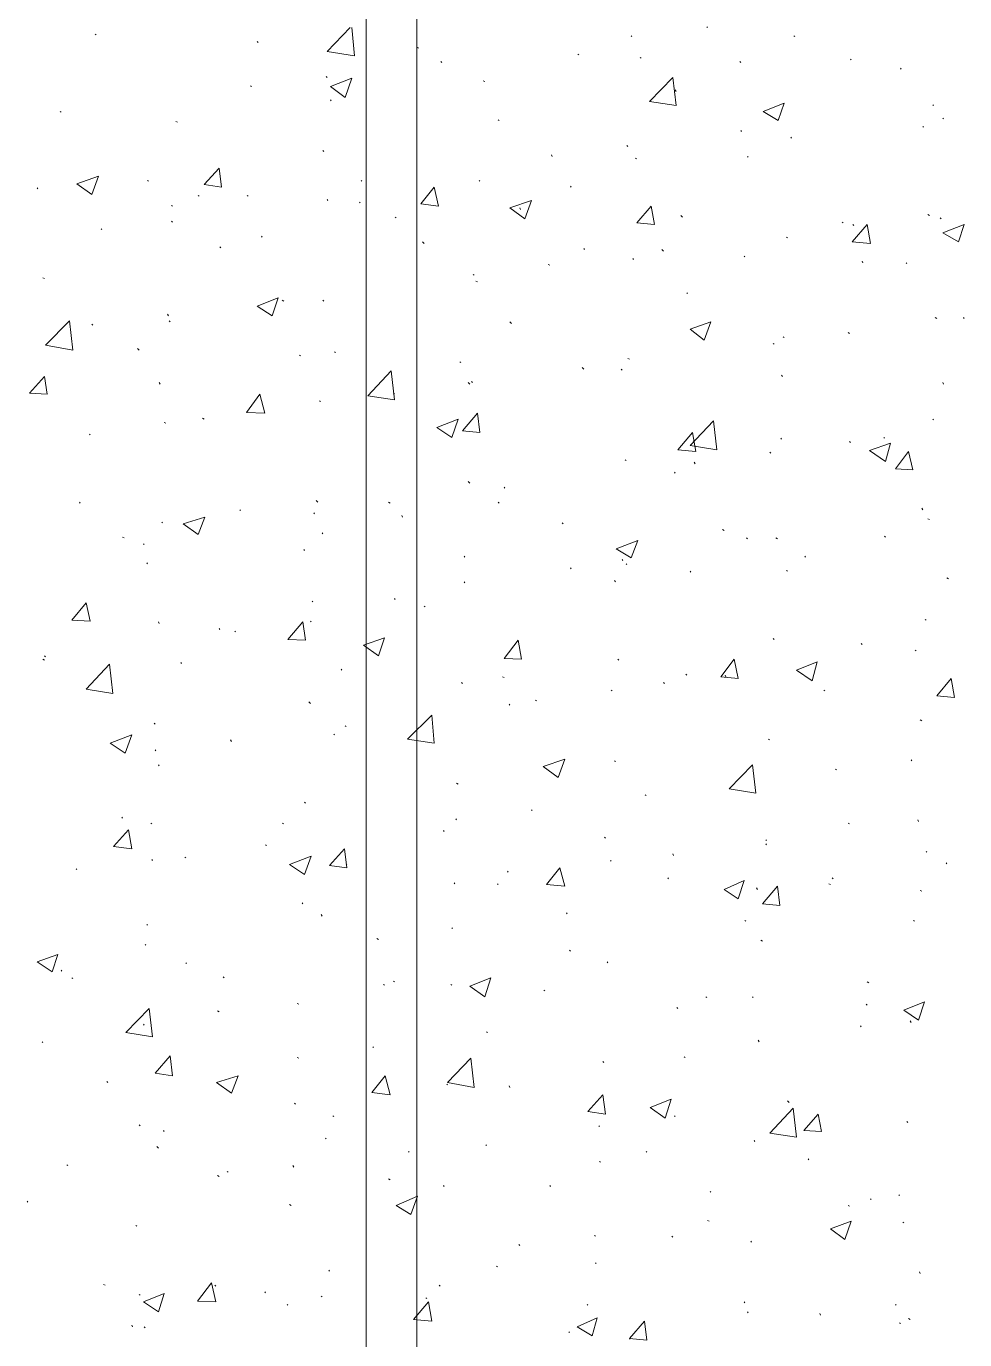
# Model space of a CAD drawing. Header units: millimetres. Extents: x 2928 to 3112, y 1220 to 1280.
# Drawn here: x 2949.468 to 2951.351, y 1253.291 to 1255.925 of the extents above; entities that cross this region are included whole.
import ezdxf

# ---------------------------------------------------------------- set-up
doc = ezdxf.new("R2010")
doc.units = ezdxf.units.MM

msp = doc.modelspace()

# ---------------------------------------------------------------- linework, layer by layer
at = {"color": 253, "linetype": 'Continuous', "lineweight": 5, "true_color": 0x9a9a9a}
for points in [[(2961.2116, 1241.9003), (2942.08633, 1241.9003), (2942.08633, 1247.74538), (2950.25144, 1247.74538), (2950.25144, 1256.61384), (2942.08633, 1256.61384), (2942.08633, 1261.45224), (2961.2116, 1261.45224), (2961.2116, 1249.1904)], [(2941.98633, 1247.84538), (2950.14978, 1247.84538), (2950.14978, 1256.51384), (2941.98633, 1256.51384)]]:
    msp.add_lwpolyline(points, dxfattribs=at)
at = {"color": 92, "linetype": 'Continuous', "lineweight": 13, "true_color": 0x00b800}
for points in [[(2949.6081, 1255.90716), (2949.60644, 1255.90883), (2949.60644, 1255.90883)], [(2950.07144, 1255.87383), (2950.11811, 1255.92216), (2950.11811, 1255.92216)], [(2950.12644, 1255.8655), (2950.12144, 1255.92216), (2950.12144, 1255.92216)], [(2950.83479, 1255.92216), (2950.83312, 1255.92383), (2950.83312, 1255.92383)], [(2949.93311, 1255.89216), (2949.93144, 1255.89383), (2949.93144, 1255.89383)], [(2950.25478, 1255.8805), (2950.25311, 1255.88216), (2950.25311, 1255.88216)], [(2950.68312, 1255.90383), (2950.68145, 1255.9055), (2950.68145, 1255.9055)], [(2951.00979, 1255.90383), (2951.00812, 1255.9055), (2951.00812, 1255.9055)], [(2950.07144, 1255.87383), (2950.12644, 1255.8655), (2950.12644, 1255.8655)], [(2950.57645, 1255.86716), (2950.57478, 1255.86883), (2950.57478, 1255.86883)], [(2950.70145, 1255.8605), (2950.69978, 1255.86216), (2950.69978, 1255.86216)], [(2951.12312, 1255.85716), (2951.12146, 1255.85883), (2951.12146, 1255.85883)], [(2950.30145, 1255.85216), (2950.29978, 1255.85383), (2950.29978, 1255.85383)], [(2950.90145, 1255.85216), (2950.89979, 1255.85383), (2950.89979, 1255.85383)], [(2951.22313, 1255.83883), (2951.22146, 1255.8405), (2951.22146, 1255.8405)], [(2949.91977, 1255.80383), (2949.91811, 1255.8055), (2949.91811, 1255.8055)], [(2950.07144, 1255.82216), (2950.06978, 1255.82383), (2950.06978, 1255.82383)], [(2950.07811, 1255.80383), (2950.12144, 1255.8205), (2950.12144, 1255.8205)], [(2950.07811, 1255.80383), (2950.10811, 1255.78216), (2950.10811, 1255.78216)], [(2950.10811, 1255.78216), (2950.12144, 1255.8205), (2950.12144, 1255.8205)], [(2950.38811, 1255.81383), (2950.38478, 1255.8155), (2950.38478, 1255.8155)], [(2950.71812, 1255.77383), (2950.76479, 1255.82216), (2950.76479, 1255.82216)], [(2950.77145, 1255.7655), (2950.76479, 1255.82216), (2950.76479, 1255.82216)], [(2950.07978, 1255.7755), (2950.07811, 1255.77716), (2950.07811, 1255.77716)], [(2950.77145, 1255.79383), (2950.76979, 1255.79716), (2950.76979, 1255.79716)], [(2949.5381, 1255.75216), (2949.53643, 1255.75383), (2949.53643, 1255.75383)], [(2950.71812, 1255.77383), (2950.77145, 1255.7655), (2950.77145, 1255.7655)], [(2950.94645, 1255.75383), (2950.98812, 1255.7705), (2950.98812, 1255.7705)], [(2950.94645, 1255.75383), (2950.97646, 1255.73549), (2950.97646, 1255.73549)], [(2950.97646, 1255.73549), (2950.98812, 1255.7705), (2950.98812, 1255.7705)], [(2951.28813, 1255.7655), (2951.28646, 1255.76716), (2951.28646, 1255.76716)], [(2949.77144, 1255.73216), (2949.7681, 1255.73383), (2949.7681, 1255.73383)], [(2950.41645, 1255.73549), (2950.41478, 1255.73716), (2950.41478, 1255.73716)], [(2951.26813, 1255.72216), (2951.26646, 1255.72383), (2951.26646, 1255.72383)], [(2951.30813, 1255.73883), (2951.30646, 1255.74049), (2951.30646, 1255.74049)], [(2950.90312, 1255.71383), (2950.90145, 1255.71549), (2950.90145, 1255.71549)], [(2951.00312, 1255.70049), (2951.00146, 1255.70216), (2951.00146, 1255.70216)], [(2950.06478, 1255.67383), (2950.06311, 1255.67549), (2950.06311, 1255.67549)], [(2950.67478, 1255.68383), (2950.67312, 1255.68549), (2950.67312, 1255.68549)], [(2950.52312, 1255.66383), (2950.52145, 1255.66716), (2950.52145, 1255.66716)], [(2950.69312, 1255.65883), (2950.68978, 1255.66049), (2950.68978, 1255.66049)], [(2950.91645, 1255.66216), (2950.91479, 1255.66383), (2950.91479, 1255.66383)], [(2949.56977, 1255.60883), (2949.6131, 1255.62383), (2949.6131, 1255.62383)], [(2949.59977, 1255.58716), (2949.6131, 1255.62383), (2949.6131, 1255.62383)], [(2949.82477, 1255.60716), (2949.85477, 1255.64049), (2949.85477, 1255.64049)], [(2949.85977, 1255.60216), (2949.85477, 1255.64049), (2949.85477, 1255.64049)], [(2949.49143, 1255.59883), (2949.48977, 1255.60049), (2949.48977, 1255.60049)], [(2949.56977, 1255.60883), (2949.59977, 1255.58716), (2949.59977, 1255.58716)], [(2949.7131, 1255.61383), (2949.71144, 1255.61549), (2949.71144, 1255.61549)], [(2949.82477, 1255.60716), (2949.85977, 1255.60216), (2949.85977, 1255.60216)], [(2950.14144, 1255.61383), (2950.13978, 1255.61549), (2950.13978, 1255.61549)], [(2950.25978, 1255.56883), (2950.28645, 1255.60216), (2950.28645, 1255.60216)], [(2950.29478, 1255.56383), (2950.28645, 1255.60216), (2950.28645, 1255.60216)], [(2950.37811, 1255.61383), (2950.37645, 1255.61549), (2950.37645, 1255.61549)], [(2950.56145, 1255.60216), (2950.55978, 1255.60383), (2950.55978, 1255.60383)], [(2949.76144, 1255.56383), (2949.75977, 1255.56549), (2949.75977, 1255.56549)], [(2949.81477, 1255.58383), (2949.81311, 1255.58549), (2949.81311, 1255.58549)], [(2949.91311, 1255.58383), (2949.91144, 1255.58549), (2949.91144, 1255.58549)], [(2950.07311, 1255.57549), (2950.07144, 1255.57716), (2950.07144, 1255.57716)], [(2950.13811, 1255.57049), (2950.13644, 1255.57216), (2950.13644, 1255.57216)], [(2950.25978, 1255.56883), (2950.29478, 1255.56383), (2950.29478, 1255.56383)], [(2950.43811, 1255.56049), (2950.48145, 1255.57549), (2950.48145, 1255.57549)], [(2950.46811, 1255.53883), (2950.48145, 1255.57549), (2950.48145, 1255.57549)], [(2950.20978, 1255.54049), (2950.20811, 1255.54216), (2950.20811, 1255.54216)], [(2950.43811, 1255.56049), (2950.46811, 1255.53883), (2950.46811, 1255.53883)], [(2950.45978, 1255.55716), (2950.45811, 1255.56049), (2950.45811, 1255.56049)], [(2950.69312, 1255.53049), (2950.72145, 1255.56383), (2950.72145, 1255.56383)], [(2950.72812, 1255.52716), (2950.72145, 1255.56383), (2950.72145, 1255.56383)], [(2950.78479, 1255.54216), (2950.78145, 1255.54549), (2950.78145, 1255.54549)], [(2951.27979, 1255.54549), (2951.27646, 1255.54716), (2951.27646, 1255.54716)], [(2951.30313, 1255.53883), (2951.30146, 1255.54049), (2951.30146, 1255.54049)], [(2949.61977, 1255.51716), (2949.6181, 1255.51882), (2949.6181, 1255.51882)], [(2949.76144, 1255.53216), (2949.75977, 1255.53383), (2949.75977, 1255.53383)], [(2950.69312, 1255.53049), (2950.72812, 1255.52716), (2950.72812, 1255.52716)], [(2951.10646, 1255.53049), (2951.10479, 1255.53216), (2951.10479, 1255.53216)], [(2951.12479, 1255.49216), (2951.15479, 1255.52716), (2951.15479, 1255.52716)], [(2951.12812, 1255.52549), (2951.12646, 1255.52716), (2951.12646, 1255.52716)], [(2951.16146, 1255.48882), (2951.15479, 1255.52716), (2951.15479, 1255.52716)], [(2951.30646, 1255.51049), (2951.34979, 1255.52716), (2951.34979, 1255.52716)], [(2951.33813, 1255.49216), (2951.34979, 1255.52716), (2951.34979, 1255.52716)], [(2949.94144, 1255.50216), (2949.93977, 1255.50382), (2949.93977, 1255.50382)], [(2950.26645, 1255.48882), (2950.26311, 1255.49216), (2950.26311, 1255.49216)], [(2950.99479, 1255.50049), (2950.99312, 1255.50216), (2950.99312, 1255.50216)], [(2951.12479, 1255.49216), (2951.16146, 1255.48882), (2951.16146, 1255.48882)], [(2951.30646, 1255.51049), (2951.33813, 1255.49216), (2951.33813, 1255.49216)], [(2949.85811, 1255.48049), (2949.85644, 1255.48216), (2949.85644, 1255.48216)], [(2950.58812, 1255.47716), (2950.58645, 1255.47882), (2950.58645, 1255.47882)], [(2950.74645, 1255.47382), (2950.74312, 1255.47716), (2950.74312, 1255.47716)], [(2950.90979, 1255.46216), (2950.90812, 1255.46382), (2950.90812, 1255.46382)], [(2950.51812, 1255.44549), (2950.51478, 1255.44716), (2950.51478, 1255.44716)], [(2950.68645, 1255.45716), (2950.68478, 1255.45882), (2950.68478, 1255.45882)], [(2951.14646, 1255.45049), (2951.14479, 1255.45382), (2951.14479, 1255.45382)], [(2951.23479, 1255.44882), (2951.23313, 1255.45049), (2951.23313, 1255.45049)], [(2949.50477, 1255.41882), (2949.50143, 1255.42049), (2949.50143, 1255.42049)], [(2950.36645, 1255.42549), (2950.36478, 1255.42716), (2950.36478, 1255.42716)], [(2950.37311, 1255.41216), (2950.36978, 1255.41382), (2950.36978, 1255.41382)], [(2950.79479, 1255.38882), (2950.79312, 1255.39049), (2950.79312, 1255.39049)], [(2949.93144, 1255.36382), (2949.97311, 1255.38049), (2949.97311, 1255.38049)], [(2949.93144, 1255.36382), (2949.96144, 1255.34382), (2949.96144, 1255.34382)], [(2949.96144, 1255.34382), (2949.97311, 1255.38049), (2949.97311, 1255.38049)], [(2949.98477, 1255.37382), (2949.98144, 1255.37549), (2949.98144, 1255.37549)], [(2950.06478, 1255.37382), (2950.06311, 1255.37549), (2950.06311, 1255.37549)], [(2949.50643, 1255.28549), (2949.55477, 1255.33382), (2949.55477, 1255.33382)], [(2949.56144, 1255.27549), (2949.55477, 1255.33382), (2949.55477, 1255.33382)], [(2949.7531, 1255.34382), (2949.75144, 1255.34716), (2949.75144, 1255.34716)], [(2949.75644, 1255.33216), (2949.75477, 1255.33382), (2949.75477, 1255.33382)], [(2950.44145, 1255.32882), (2950.43811, 1255.33216), (2950.43811, 1255.33216)], [(2950.79979, 1255.31716), (2950.84145, 1255.33216), (2950.84145, 1255.33216)], [(2950.82812, 1255.29549), (2950.84145, 1255.33216), (2950.84145, 1255.33216)], [(2951.29479, 1255.33882), (2951.29146, 1255.34049), (2951.29146, 1255.34049)], [(2951.34979, 1255.33882), (2951.34813, 1255.34049), (2951.34813, 1255.34049)], [(2949.60144, 1255.32549), (2949.59977, 1255.32716), (2949.59977, 1255.32716)], [(2950.79979, 1255.31716), (2950.82812, 1255.29549), (2950.82812, 1255.29549)], [(2950.98812, 1255.30049), (2950.98646, 1255.30216), (2950.98646, 1255.30216)], [(2951.11979, 1255.30882), (2951.11646, 1255.31049), (2951.11646, 1255.31049)], [(2949.50643, 1255.28549), (2949.56144, 1255.27549), (2949.56144, 1255.27549)], [(2949.69477, 1255.27549), (2949.69144, 1255.27882), (2949.69144, 1255.27882)], [(2950.96812, 1255.28715), (2950.96646, 1255.28882), (2950.96646, 1255.28882)], [(2950.01811, 1255.26382), (2950.01644, 1255.26549), (2950.01644, 1255.26549)], [(2950.08811, 1255.27049), (2950.08644, 1255.27215), (2950.08644, 1255.27215)], [(2950.33978, 1255.25049), (2950.33811, 1255.25215), (2950.33811, 1255.25215)], [(2950.67812, 1255.25715), (2950.67478, 1255.25882), (2950.67478, 1255.25882)], [(2950.15311, 1255.18382), (2950.19978, 1255.23382), (2950.19978, 1255.23382)], [(2950.20644, 1255.17549), (2950.19978, 1255.23382), (2950.19978, 1255.23382)], [(2950.58645, 1255.23715), (2950.58312, 1255.24049), (2950.58312, 1255.24049)], [(2950.66312, 1255.23549), (2950.66145, 1255.23715), (2950.66145, 1255.23715)], [(2950.98479, 1255.22215), (2950.98312, 1255.22549), (2950.98312, 1255.22549)], [(2949.47477, 1255.18882), (2949.50477, 1255.22215), (2949.50477, 1255.22215)], [(2949.50977, 1255.18715), (2949.50477, 1255.22215), (2949.50477, 1255.22215)], [(2949.73644, 1255.20715), (2949.73477, 1255.21049), (2949.73477, 1255.21049)], [(2950.35811, 1255.20715), (2950.35478, 1255.21049), (2950.35478, 1255.21049)], [(2950.36311, 1255.21049), (2950.36145, 1255.21215), (2950.36145, 1255.21215)], [(2951.30813, 1255.20715), (2951.30646, 1255.21049), (2951.30646, 1255.21049)], [(2949.47477, 1255.18882), (2949.50977, 1255.18715), (2949.50977, 1255.18715)], [(2949.90977, 1255.15049), (2949.93644, 1255.18715), (2949.93644, 1255.18715)], [(2949.94644, 1255.14882), (2949.93644, 1255.18715), (2949.93644, 1255.18715)], [(2950.05811, 1255.17215), (2950.05644, 1255.17382), (2950.05644, 1255.17382)], [(2950.15311, 1255.18382), (2950.20644, 1255.17549), (2950.20644, 1255.17549)], [(2950.20644, 1255.18715), (2950.20478, 1255.18882), (2950.20478, 1255.18882)], [(2949.90977, 1255.15049), (2949.94644, 1255.14882), (2949.94644, 1255.14882)], [(2950.34311, 1255.11382), (2950.37311, 1255.14882), (2950.37311, 1255.14882)], [(2950.37811, 1255.11049), (2950.37311, 1255.14882), (2950.37311, 1255.14882)], [(2949.7481, 1255.12882), (2949.74477, 1255.13049), (2949.74477, 1255.13049)], [(2949.82477, 1255.13715), (2949.82144, 1255.13882), (2949.82144, 1255.13882)], [(2950.29145, 1255.12049), (2950.33478, 1255.13715), (2950.33478, 1255.13715)], [(2950.29145, 1255.12049), (2950.32145, 1255.10049), (2950.32145, 1255.10049)], [(2950.32145, 1255.10049), (2950.33478, 1255.13715), (2950.33478, 1255.13715)], [(2950.79979, 1255.08382), (2950.84645, 1255.13382), (2950.84645, 1255.13382)], [(2950.85312, 1255.07549), (2950.84645, 1255.13382), (2950.84645, 1255.13382)], [(2951.28813, 1255.13549), (2951.28646, 1255.13715), (2951.28646, 1255.13715)], [(2949.59644, 1255.10549), (2949.59477, 1255.10715), (2949.59477, 1255.10715)], [(2950.34311, 1255.11382), (2950.37811, 1255.11049), (2950.37811, 1255.11049)], [(2950.77479, 1255.07549), (2950.80479, 1255.11049), (2950.80479, 1255.11049)], [(2950.81145, 1255.07215), (2950.80479, 1255.11049), (2950.80479, 1255.11049)], [(2950.98312, 1255.09715), (2950.98146, 1255.09882), (2950.98146, 1255.09882)], [(2951.12146, 1255.09049), (2951.11979, 1255.09215), (2951.11979, 1255.09215)], [(2951.18979, 1255.09882), (2951.18812, 1255.10049), (2951.18812, 1255.10049)], [(2950.77479, 1255.07549), (2950.81145, 1255.07215), (2950.81145, 1255.07215)], [(2950.79979, 1255.08382), (2950.85312, 1255.07549), (2950.85312, 1255.07549)], [(2950.96146, 1255.06882), (2950.95979, 1255.07049), (2950.95979, 1255.07049)], [(2951.15979, 1255.07382), (2951.20146, 1255.08882), (2951.20146, 1255.08882)], [(2951.15979, 1255.07382), (2951.19146, 1255.05215), (2951.19146, 1255.05215)], [(2951.19146, 1255.05215), (2951.20146, 1255.08882), (2951.20146, 1255.08882)], [(2951.21146, 1255.03715), (2951.23813, 1255.07215), (2951.23813, 1255.07215)], [(2951.24646, 1255.03548), (2951.23813, 1255.07215), (2951.23813, 1255.07215)], [(2950.67145, 1255.05382), (2950.66978, 1255.05548), (2950.66978, 1255.05548)], [(2950.80979, 1255.04715), (2950.80812, 1255.05048), (2950.80812, 1255.05048)], [(2950.35811, 1255.00882), (2950.35478, 1255.01215), (2950.35478, 1255.01215)], [(2950.76979, 1255.02882), (2950.76812, 1255.03048), (2950.76812, 1255.03048)], [(2951.21146, 1255.03715), (2951.24646, 1255.03548), (2951.24646, 1255.03548)], [(2950.42811, 1254.99882), (2950.42645, 1255.00048), (2950.42645, 1255.00048)], [(2949.57644, 1254.96882), (2949.57477, 1254.97048), (2949.57477, 1254.97048)], [(2950.05311, 1254.97048), (2950.04978, 1254.97382), (2950.04978, 1254.97382)], [(2950.19811, 1254.96882), (2950.19478, 1254.97048), (2950.19478, 1254.97048)], [(2950.41645, 1254.96882), (2950.41478, 1254.97048), (2950.41478, 1254.97048)], [(2949.7831, 1254.92715), (2949.82644, 1254.94048), (2949.82644, 1254.94048)], [(2949.81311, 1254.90548), (2949.82644, 1254.94048), (2949.82644, 1254.94048)], [(2949.89811, 1254.95382), (2949.89644, 1254.95548), (2949.89644, 1254.95548)], [(2950.04644, 1254.94715), (2950.04478, 1254.94882), (2950.04478, 1254.94882)], [(2950.22311, 1254.94048), (2950.22144, 1254.94382), (2950.22144, 1254.94382)], [(2951.26646, 1254.95548), (2951.26479, 1254.95882), (2951.26479, 1254.95882)], [(2951.27979, 1254.93548), (2951.27646, 1254.93715), (2951.27646, 1254.93715)], [(2949.74144, 1254.92882), (2949.73977, 1254.93048), (2949.73977, 1254.93048)], [(2949.7831, 1254.92715), (2949.81311, 1254.90548), (2949.81311, 1254.90548)], [(2950.06311, 1254.90715), (2950.06144, 1254.90882), (2950.06144, 1254.90882)], [(2950.54478, 1254.92715), (2950.54312, 1254.92882), (2950.54312, 1254.92882)], [(2950.86812, 1254.91382), (2950.86479, 1254.91548), (2950.86479, 1254.91548)], [(2949.66477, 1254.89882), (2949.66144, 1254.90048), (2949.66144, 1254.90048)], [(2949.70477, 1254.88548), (2949.7031, 1254.88715), (2949.7031, 1254.88715)], [(2950.65145, 1254.87715), (2950.69478, 1254.89382), (2950.69478, 1254.89382)], [(2950.68145, 1254.85882), (2950.69478, 1254.89382), (2950.69478, 1254.89382)], [(2950.91479, 1254.89715), (2950.91312, 1254.89882), (2950.91312, 1254.89882)], [(2950.97479, 1254.89715), (2950.97146, 1254.89882), (2950.97146, 1254.89882)], [(2951.19146, 1254.90048), (2951.18979, 1254.90215), (2951.18979, 1254.90215)], [(2950.02644, 1254.87382), (2950.02477, 1254.87548), (2950.02477, 1254.87548)], [(2950.34811, 1254.86048), (2950.34645, 1254.86215), (2950.34645, 1254.86215)], [(2950.65145, 1254.87715), (2950.68145, 1254.85882), (2950.68145, 1254.85882)], [(2950.66478, 1254.85382), (2950.66312, 1254.85548), (2950.66312, 1254.85548)], [(2951.03146, 1254.86048), (2951.02979, 1254.86215), (2951.02979, 1254.86215)], [(2949.71144, 1254.84715), (2949.70977, 1254.84882), (2949.70977, 1254.84882)], [(2950.56145, 1254.83715), (2950.55978, 1254.83882), (2950.55978, 1254.83882)], [(2950.67312, 1254.84548), (2950.67145, 1254.84715), (2950.67145, 1254.84715)], [(2950.80145, 1254.83048), (2950.79979, 1254.83215), (2950.79979, 1254.83215)], [(2950.99479, 1254.83215), (2950.99312, 1254.83382), (2950.99312, 1254.83382)], [(2950.34811, 1254.80881), (2950.34645, 1254.81048), (2950.34645, 1254.81048)], [(2950.64978, 1254.81048), (2950.64812, 1254.81381), (2950.64812, 1254.81381)], [(2951.31813, 1254.81715), (2951.31479, 1254.81881), (2951.31479, 1254.81881)], [(2950.20811, 1254.77548), (2950.20644, 1254.77715), (2950.20644, 1254.77715)], [(2949.55977, 1254.73381), (2949.5881, 1254.76881), (2949.5881, 1254.76881)], [(2949.59644, 1254.73215), (2949.5881, 1254.76881), (2949.5881, 1254.76881)], [(2950.04311, 1254.77048), (2950.04144, 1254.77215), (2950.04144, 1254.77215)], [(2950.26811, 1254.76048), (2950.26645, 1254.76215), (2950.26645, 1254.76215)], [(2949.55977, 1254.73381), (2949.59644, 1254.73215), (2949.59644, 1254.73215)], [(2949.73477, 1254.72715), (2949.7331, 1254.73048), (2949.7331, 1254.73048)], [(2949.99311, 1254.69548), (2950.02311, 1254.73048), (2950.02311, 1254.73048)], [(2950.02811, 1254.69381), (2950.02311, 1254.73048), (2950.02311, 1254.73048)], [(2950.03978, 1254.73048), (2950.03811, 1254.73215), (2950.03811, 1254.73215)], [(2951.27313, 1254.73381), (2951.27146, 1254.73548), (2951.27146, 1254.73548)], [(2949.85644, 1254.71548), (2949.85477, 1254.71715), (2949.85477, 1254.71715)], [(2949.88811, 1254.71048), (2949.88644, 1254.71215), (2949.88644, 1254.71215)], [(2950.14478, 1254.68381), (2950.18644, 1254.69881), (2950.18644, 1254.69881)], [(2950.17478, 1254.66215), (2950.18644, 1254.69881), (2950.18644, 1254.69881)], [(2950.96812, 1254.69548), (2950.96646, 1254.69715), (2950.96646, 1254.69715)], [(2949.99311, 1254.69548), (2950.02811, 1254.69381), (2950.02811, 1254.69381)], [(2950.14478, 1254.68381), (2950.17478, 1254.66215), (2950.17478, 1254.66215)], [(2950.42645, 1254.65715), (2950.45478, 1254.69381), (2950.45478, 1254.69381)], [(2950.46145, 1254.65548), (2950.45478, 1254.69381), (2950.45478, 1254.69381)], [(2951.14479, 1254.68548), (2951.14312, 1254.68715), (2951.14312, 1254.68715)], [(2951.25313, 1254.67215), (2951.25146, 1254.67381), (2951.25146, 1254.67381)], [(2949.50477, 1254.65381), (2949.50143, 1254.65548), (2949.50143, 1254.65548)], [(2949.50643, 1254.66048), (2949.50477, 1254.66215), (2949.50477, 1254.66215)], [(2949.5881, 1254.59548), (2949.63477, 1254.64548), (2949.63477, 1254.64548)], [(2949.64144, 1254.58714), (2949.63477, 1254.64548), (2949.63477, 1254.64548)], [(2949.77977, 1254.64715), (2949.7781, 1254.64881), (2949.7781, 1254.64881)], [(2950.42645, 1254.65715), (2950.46145, 1254.65548), (2950.46145, 1254.65548)], [(2950.65645, 1254.65381), (2950.65478, 1254.65548), (2950.65478, 1254.65548)], [(2950.86145, 1254.62048), (2950.88812, 1254.65548), (2950.88812, 1254.65548)], [(2950.89645, 1254.61715), (2950.88812, 1254.65548), (2950.88812, 1254.65548)], [(2951.01312, 1254.63381), (2951.05479, 1254.65048), (2951.05479, 1254.65048)], [(2951.04479, 1254.61215), (2951.05479, 1254.65048), (2951.05479, 1254.65048)], [(2950.10144, 1254.63381), (2950.09978, 1254.63548), (2950.09978, 1254.63548)], [(2950.42645, 1254.61881), (2950.42311, 1254.62048), (2950.42311, 1254.62048)], [(2950.79312, 1254.62381), (2950.79145, 1254.62548), (2950.79145, 1254.62548)], [(2950.86145, 1254.62048), (2950.89645, 1254.61715), (2950.89645, 1254.61715)], [(2950.87145, 1254.62048), (2950.86979, 1254.62381), (2950.86979, 1254.62381)], [(2951.01312, 1254.63381), (2951.04479, 1254.61215), (2951.04479, 1254.61215)], [(2951.29479, 1254.58214), (2951.32313, 1254.61715), (2951.32313, 1254.61715)], [(2951.32979, 1254.57881), (2951.32313, 1254.61715), (2951.32313, 1254.61715)], [(2949.5881, 1254.59548), (2949.64144, 1254.58714), (2949.64144, 1254.58714)], [(2950.34311, 1254.60715), (2950.34145, 1254.60881), (2950.34145, 1254.60881)], [(2950.64312, 1254.59214), (2950.64145, 1254.59381), (2950.64145, 1254.59381)], [(2950.74812, 1254.60715), (2950.74645, 1254.60881), (2950.74645, 1254.60881)], [(2951.06979, 1254.59214), (2951.06812, 1254.59381), (2951.06812, 1254.59381)], [(2950.03811, 1254.56714), (2950.03478, 1254.57048), (2950.03478, 1254.57048)], [(2950.43811, 1254.56381), (2950.43645, 1254.56548), (2950.43645, 1254.56548)], [(2950.49145, 1254.57214), (2950.48978, 1254.57381), (2950.48978, 1254.57381)], [(2951.29479, 1254.58214), (2951.32979, 1254.57881), (2951.32979, 1254.57881)], [(2950.23311, 1254.49548), (2950.28145, 1254.54381), (2950.28145, 1254.54381)], [(2950.28645, 1254.48714), (2950.28145, 1254.54381), (2950.28145, 1254.54381)], [(2949.72644, 1254.52548), (2949.72477, 1254.52714), (2949.72477, 1254.52714)], [(2950.10978, 1254.52048), (2950.10811, 1254.52214), (2950.10811, 1254.52214)], [(2951.26479, 1254.53214), (2951.26146, 1254.53381), (2951.26146, 1254.53381)], [(2949.63644, 1254.48714), (2949.67977, 1254.50381), (2949.67977, 1254.50381)], [(2949.63644, 1254.48714), (2949.66644, 1254.46714), (2949.66644, 1254.46714)], [(2949.66644, 1254.46714), (2949.67977, 1254.50381), (2949.67977, 1254.50381)], [(2949.87977, 1254.49048), (2949.87811, 1254.49381), (2949.87811, 1254.49381)], [(2950.08644, 1254.50381), (2950.08478, 1254.50548), (2950.08478, 1254.50548)], [(2950.23311, 1254.49548), (2950.28645, 1254.48714), (2950.28645, 1254.48714)], [(2950.95979, 1254.49381), (2950.95645, 1254.49548), (2950.95645, 1254.49548)], [(2949.7281, 1254.47214), (2949.72644, 1254.47381), (2949.72644, 1254.47381)], [(2949.73477, 1254.44214), (2949.7331, 1254.44381), (2949.7331, 1254.44381)], [(2950.50478, 1254.44048), (2950.54812, 1254.45548), (2950.54812, 1254.45548)], [(2950.50478, 1254.44048), (2950.53478, 1254.41881), (2950.53478, 1254.41881)], [(2950.53478, 1254.41881), (2950.54812, 1254.45548), (2950.54812, 1254.45548)], [(2950.64978, 1254.45048), (2950.64812, 1254.45214), (2950.64812, 1254.45214)], [(2950.87812, 1254.39548), (2950.92479, 1254.44381), (2950.92479, 1254.44381)], [(2950.93145, 1254.38714), (2950.92479, 1254.44381), (2950.92479, 1254.44381)], [(2951.09312, 1254.43381), (2951.09146, 1254.43548), (2951.09146, 1254.43548)], [(2951.24479, 1254.45214), (2951.24313, 1254.45381), (2951.24313, 1254.45381)], [(2950.33478, 1254.40548), (2950.33145, 1254.40714), (2950.33145, 1254.40714)], [(2950.71145, 1254.38214), (2950.70978, 1254.38381), (2950.70978, 1254.38381)], [(2950.87812, 1254.39548), (2950.93145, 1254.38714), (2950.93145, 1254.38714)], [(2950.02811, 1254.36714), (2950.02644, 1254.36881), (2950.02644, 1254.36881)], [(2950.48311, 1254.35214), (2950.48145, 1254.35381), (2950.48145, 1254.35381)], [(2949.66144, 1254.33714), (2949.65977, 1254.33881), (2949.65977, 1254.33881)], [(2950.33145, 1254.33381), (2950.32978, 1254.33547), (2950.32978, 1254.33547)], [(2951.25813, 1254.33047), (2951.25646, 1254.33381), (2951.25646, 1254.33381)], [(2949.6431, 1254.28047), (2949.6731, 1254.31381), (2949.6731, 1254.31381)], [(2949.67977, 1254.27547), (2949.6731, 1254.31381), (2949.6731, 1254.31381)], [(2949.71977, 1254.32547), (2949.7181, 1254.32714), (2949.7181, 1254.32714)], [(2949.98477, 1254.32547), (2949.98144, 1254.32714), (2949.98144, 1254.32714)], [(2950.30645, 1254.31047), (2950.30478, 1254.31214), (2950.30478, 1254.31214)], [(2951.11979, 1254.32547), (2951.11646, 1254.32714), (2951.11646, 1254.32714)], [(2949.6431, 1254.28047), (2949.67977, 1254.27547), (2949.67977, 1254.27547)], [(2949.94977, 1254.28214), (2949.94811, 1254.28381), (2949.94811, 1254.28381)], [(2950.07644, 1254.24214), (2950.10644, 1254.27547), (2950.10644, 1254.27547)], [(2950.11144, 1254.23714), (2950.10644, 1254.27547), (2950.10644, 1254.27547)], [(2950.62978, 1254.29714), (2950.62812, 1254.29881), (2950.62812, 1254.29881)], [(2950.95312, 1254.29214), (2950.95145, 1254.29381), (2950.95145, 1254.29381)], [(2950.95312, 1254.28381), (2950.95145, 1254.28547), (2950.95145, 1254.28547)], [(2949.72144, 1254.25214), (2949.71977, 1254.25381), (2949.71977, 1254.25381)], [(2949.7881, 1254.25714), (2949.78644, 1254.25881), (2949.78644, 1254.25881)], [(2949.99644, 1254.24381), (2950.03978, 1254.26047), (2950.03978, 1254.26047)], [(2950.02644, 1254.22381), (2950.03978, 1254.26047), (2950.03978, 1254.26047)], [(2950.64145, 1254.25047), (2950.63978, 1254.25214), (2950.63978, 1254.25214)], [(2950.76645, 1254.26214), (2950.76479, 1254.26547), (2950.76479, 1254.26547)], [(2951.27479, 1254.26881), (2951.27313, 1254.27047), (2951.27313, 1254.27047)], [(2949.56977, 1254.23381), (2949.5681, 1254.23547), (2949.5681, 1254.23547)], [(2949.99644, 1254.24381), (2950.02644, 1254.22381), (2950.02644, 1254.22381)], [(2950.07644, 1254.24214), (2950.11144, 1254.23714), (2950.11144, 1254.23714)], [(2950.11144, 1254.24381), (2950.10978, 1254.24547), (2950.10978, 1254.24547)], [(2950.43478, 1254.22881), (2950.43311, 1254.23047), (2950.43311, 1254.23047)], [(2950.51145, 1254.20381), (2950.53812, 1254.23714), (2950.53812, 1254.23714)], [(2950.54812, 1254.20047), (2950.53812, 1254.23714), (2950.53812, 1254.23714)], [(2951.31479, 1254.24547), (2951.31313, 1254.24714), (2951.31313, 1254.24714)], [(2950.32811, 1254.20547), (2950.32645, 1254.20714), (2950.32645, 1254.20714)], [(2950.41478, 1254.20381), (2950.41311, 1254.20547), (2950.41311, 1254.20547)], [(2950.51145, 1254.20381), (2950.54812, 1254.20047), (2950.54812, 1254.20047)], [(2950.75645, 1254.21547), (2950.75479, 1254.21714), (2950.75479, 1254.21714)], [(2950.86812, 1254.19381), (2950.90812, 1254.21214), (2950.90812, 1254.21214)], [(2950.89645, 1254.17547), (2950.90812, 1254.21214), (2950.90812, 1254.21214)], [(2950.93479, 1254.19381), (2950.93312, 1254.19714), (2950.93312, 1254.19714)], [(2950.94479, 1254.16547), (2950.97479, 1254.20047), (2950.97479, 1254.20047)], [(2950.97979, 1254.16214), (2950.97479, 1254.20047), (2950.97479, 1254.20047)], [(2951.08146, 1254.20381), (2951.07812, 1254.20547), (2951.07812, 1254.20547)], [(2951.08646, 1254.21547), (2951.08479, 1254.21714), (2951.08479, 1254.21714)], [(2950.86812, 1254.19381), (2950.89645, 1254.17547), (2950.89645, 1254.17547)], [(2951.26479, 1254.19047), (2951.26146, 1254.19214), (2951.26146, 1254.19214)], [(2950.02311, 1254.16547), (2950.02144, 1254.16714), (2950.02144, 1254.16714)], [(2950.06144, 1254.14047), (2950.05978, 1254.14381), (2950.05978, 1254.14381)], [(2950.55312, 1254.14547), (2950.55145, 1254.14714), (2950.55145, 1254.14714)], [(2950.94479, 1254.16547), (2950.97979, 1254.16214), (2950.97979, 1254.16214)], [(2949.71144, 1254.12214), (2949.70977, 1254.1238), (2949.70977, 1254.1238)], [(2950.32311, 1254.11547), (2950.32145, 1254.11714), (2950.32145, 1254.11714)], [(2950.91145, 1254.13047), (2950.90979, 1254.13214), (2950.90979, 1254.13214)], [(2951.24979, 1254.13047), (2951.24813, 1254.13214), (2951.24813, 1254.13214)], [(2950.17478, 1254.0938), (2950.17144, 1254.09547), (2950.17144, 1254.09547)], [(2950.94479, 1254.09047), (2950.94145, 1254.09214), (2950.94145, 1254.09214)], [(2949.7081, 1254.08214), (2949.70644, 1254.0838), (2949.70644, 1254.0838)], [(2950.55978, 1254.07047), (2950.55812, 1254.07214), (2950.55812, 1254.07214)], [(2949.48977, 1254.0488), (2949.53143, 1254.0638), (2949.53143, 1254.0638)], [(2949.48977, 1254.0488), (2949.51977, 1254.0288), (2949.51977, 1254.0288)], [(2949.51977, 1254.0288), (2949.53143, 1254.0638), (2949.53143, 1254.0638)], [(2949.78977, 1254.04547), (2949.7881, 1254.04714), (2949.7881, 1254.04714)], [(2950.63478, 1254.04714), (2950.63312, 1254.0488), (2950.63312, 1254.0488)], [(2949.53977, 1254.03047), (2949.5381, 1254.03214), (2949.5381, 1254.03214)], [(2949.56144, 1254.01547), (2949.55977, 1254.01714), (2949.55977, 1254.01714)], [(2949.86477, 1254.01714), (2949.86311, 1254.0188), (2949.86311, 1254.0188)], [(2950.35811, 1254.00047), (2950.39978, 1254.01714), (2950.39978, 1254.01714)], [(2950.38811, 1253.9788), (2950.39978, 1254.01714), (2950.39978, 1254.01714)], [(2950.18644, 1254.00214), (2950.18478, 1254.0038), (2950.18478, 1254.0038)], [(2950.20644, 1254.0088), (2950.20478, 1254.01047), (2950.20478, 1254.01047)], [(2950.32145, 1254.00214), (2950.31978, 1254.0038), (2950.31978, 1254.0038)], [(2950.35811, 1254.00047), (2950.38811, 1253.9788), (2950.38811, 1253.9788)], [(2950.50812, 1253.99047), (2950.50645, 1253.99214), (2950.50645, 1253.99214)], [(2951.15812, 1254.00714), (2951.15479, 1254.0088), (2951.15479, 1254.0088)], [(2950.01477, 1253.9638), (2950.01144, 1253.96547), (2950.01144, 1253.96547)], [(2950.83312, 1253.97714), (2950.83145, 1253.9788), (2950.83145, 1253.9788)], [(2950.92645, 1253.97714), (2950.92479, 1253.9788), (2950.92479, 1253.9788)], [(2951.15479, 1253.96214), (2951.15312, 1253.9638), (2951.15312, 1253.9638)], [(2951.22813, 1253.95214), (2951.26979, 1253.9688), (2951.26979, 1253.9688)], [(2951.25813, 1253.93214), (2951.26979, 1253.9688), (2951.26979, 1253.9688)], [(2949.6681, 1253.90714), (2949.71477, 1253.95547), (2949.71477, 1253.95547)], [(2949.72144, 1253.8988), (2949.71477, 1253.95547), (2949.71477, 1253.95547)], [(2949.85477, 1253.9488), (2949.85144, 1253.95047), (2949.85144, 1253.95047)], [(2950.77479, 1253.95547), (2950.77312, 1253.95714), (2950.77312, 1253.95714)], [(2951.22813, 1253.95214), (2951.25813, 1253.93214), (2951.25813, 1253.93214)], [(2949.6681, 1253.90714), (2949.72144, 1253.8988), (2949.72144, 1253.8988)], [(2949.70477, 1253.92214), (2949.7031, 1253.9238), (2949.7031, 1253.9238)], [(2950.39311, 1253.90714), (2950.39145, 1253.9088), (2950.39145, 1253.9088)], [(2951.14312, 1253.9188), (2951.14146, 1253.92047), (2951.14146, 1253.92047)], [(2951.24313, 1253.92714), (2951.24146, 1253.93047), (2951.24146, 1253.93047)], [(2949.50143, 1253.88713), (2949.49977, 1253.8888), (2949.49977, 1253.8888)], [(2950.93812, 1253.8888), (2950.93645, 1253.89213), (2950.93645, 1253.89213)], [(2949.72644, 1253.82547), (2949.75644, 1253.86047), (2949.75644, 1253.86047)], [(2949.76144, 1253.82047), (2949.75644, 1253.86047), (2949.75644, 1253.86047)], [(2950.01477, 1253.85547), (2950.01144, 1253.85713), (2950.01144, 1253.85713)], [(2950.16478, 1253.87713), (2950.16311, 1253.8788), (2950.16311, 1253.8788)], [(2950.31311, 1253.80713), (2950.35978, 1253.85547), (2950.35978, 1253.85547)], [(2950.36645, 1253.79713), (2950.35978, 1253.85547), (2950.35978, 1253.85547)], [(2950.78979, 1253.85713), (2950.78812, 1253.8588), (2950.78812, 1253.8588)], [(2950.62645, 1253.84713), (2950.62478, 1253.8488), (2950.62478, 1253.8488)], [(2949.63144, 1253.80713), (2949.62977, 1253.8088), (2949.62977, 1253.8088)], [(2949.72644, 1253.82547), (2949.76144, 1253.82047), (2949.76144, 1253.82047)], [(2949.84977, 1253.80713), (2949.89311, 1253.82047), (2949.89311, 1253.82047)], [(2949.84977, 1253.80713), (2949.87977, 1253.78547), (2949.87977, 1253.78547)], [(2949.87977, 1253.78547), (2949.89311, 1253.82047), (2949.89311, 1253.82047)], [(2950.16144, 1253.78713), (2950.18811, 1253.82047), (2950.18811, 1253.82047)], [(2950.19811, 1253.78213), (2950.18811, 1253.82047), (2950.18811, 1253.82047)], [(2950.31311, 1253.80213), (2950.31145, 1253.8038), (2950.31145, 1253.8038)], [(2950.31311, 1253.80713), (2950.36645, 1253.79713), (2950.36645, 1253.79713)], [(2950.16144, 1253.78713), (2950.19811, 1253.78213), (2950.19811, 1253.78213)], [(2950.43811, 1253.79713), (2950.43645, 1253.80047), (2950.43645, 1253.80047)], [(2950.59478, 1253.7488), (2950.62478, 1253.78213), (2950.62478, 1253.78213)], [(2950.62978, 1253.7438), (2950.62478, 1253.78213), (2950.62478, 1253.78213)], [(2950.00811, 1253.7638), (2950.00644, 1253.76547), (2950.00644, 1253.76547)], [(2950.59478, 1253.7488), (2950.62978, 1253.7438), (2950.62978, 1253.7438)], [(2950.71978, 1253.75713), (2950.76145, 1253.7738), (2950.76145, 1253.7738)], [(2950.71978, 1253.75713), (2950.74979, 1253.73547), (2950.74979, 1253.73547)], [(2950.74979, 1253.73547), (2950.76145, 1253.7738), (2950.76145, 1253.7738)], [(2950.95979, 1253.70547), (2951.00646, 1253.75547), (2951.00646, 1253.75547)], [(2950.99812, 1253.76713), (2950.99479, 1253.77047), (2950.99479, 1253.77047)], [(2951.01312, 1253.69713), (2951.00646, 1253.75547), (2951.00646, 1253.75547)], [(2949.69644, 1253.72047), (2949.69477, 1253.72213), (2949.69477, 1253.72213)], [(2950.08478, 1253.7388), (2950.08311, 1253.74047), (2950.08311, 1253.74047)], [(2950.76979, 1253.7388), (2950.76812, 1253.74047), (2950.76812, 1253.74047)], [(2951.02812, 1253.71047), (2951.05646, 1253.7438), (2951.05646, 1253.7438)], [(2951.06312, 1253.7088), (2951.05646, 1253.7438), (2951.05646, 1253.7438)], [(2951.23646, 1253.72713), (2951.23479, 1253.7288), (2951.23479, 1253.7288)], [(2949.74477, 1253.7088), (2949.7431, 1253.71047), (2949.7431, 1253.71047)], [(2950.06978, 1253.6938), (2950.06811, 1253.69547), (2950.06811, 1253.69547)], [(2950.61812, 1253.7188), (2950.61645, 1253.72047), (2950.61645, 1253.72047)], [(2950.95979, 1253.70547), (2951.01312, 1253.69713), (2951.01312, 1253.69713)], [(2951.02812, 1253.71047), (2951.06312, 1253.7088), (2951.06312, 1253.7088)], [(2949.7331, 1253.67547), (2949.72977, 1253.6788), (2949.72977, 1253.6788)], [(2950.39145, 1253.68047), (2950.38978, 1253.68213), (2950.38978, 1253.68213)], [(2950.92979, 1253.6888), (2950.92812, 1253.69047), (2950.92812, 1253.69047)], [(2950.23644, 1253.66713), (2950.23478, 1253.6688), (2950.23478, 1253.6688)], [(2950.61978, 1253.64713), (2950.61812, 1253.6488), (2950.61812, 1253.6488)], [(2950.71312, 1253.66713), (2950.71145, 1253.6688), (2950.71145, 1253.6688)], [(2951.03812, 1253.65213), (2951.03646, 1253.6538), (2951.03646, 1253.6538)], [(2949.55143, 1253.64046), (2949.54977, 1253.64213), (2949.54977, 1253.64213)], [(2949.85477, 1253.6188), (2949.85144, 1253.62046), (2949.85144, 1253.62046)], [(2949.87311, 1253.62713), (2949.87144, 1253.6288), (2949.87144, 1253.6288)], [(2950.00477, 1253.63713), (2950.00311, 1253.64046), (2950.00311, 1253.64046)], [(2950.19811, 1253.61213), (2950.19478, 1253.6138), (2950.19478, 1253.6138)], [(2950.30645, 1253.5988), (2950.30478, 1253.60046), (2950.30478, 1253.60046)], [(2950.51978, 1253.5988), (2950.51812, 1253.60046), (2950.51812, 1253.60046)], [(2949.47143, 1253.56713), (2949.46977, 1253.5688), (2949.46977, 1253.5688)], [(2950.20978, 1253.56046), (2950.25311, 1253.5788), (2950.25311, 1253.5788)], [(2950.23978, 1253.54213), (2950.25311, 1253.5788), (2950.25311, 1253.5788)], [(2950.84145, 1253.58713), (2950.83979, 1253.5888), (2950.83979, 1253.5888)], [(2951.16312, 1253.57213), (2951.16146, 1253.5738), (2951.16146, 1253.5738)], [(2951.21979, 1253.58046), (2951.21813, 1253.58213), (2951.21813, 1253.58213)], [(2949.99977, 1253.56046), (2949.99644, 1253.56213), (2949.99644, 1253.56213)], [(2950.20978, 1253.56046), (2950.23978, 1253.54213), (2950.23978, 1253.54213)], [(2951.11979, 1253.5588), (2951.11646, 1253.56046), (2951.11646, 1253.56046)], [(2949.68977, 1253.5188), (2949.6881, 1253.52046), (2949.6881, 1253.52046)], [(2950.83812, 1253.5288), (2950.83479, 1253.53046), (2950.83479, 1253.53046)], [(2951.08146, 1253.5138), (2951.12312, 1253.5288), (2951.12312, 1253.5288)], [(2951.08146, 1253.5138), (2951.10979, 1253.49213), (2951.10979, 1253.49213)], [(2951.10979, 1253.49213), (2951.12312, 1253.5288), (2951.12312, 1253.5288)], [(2951.22813, 1253.52546), (2951.22646, 1253.52713), (2951.22646, 1253.52713)], [(2950.60978, 1253.4988), (2950.60812, 1253.50046), (2950.60812, 1253.50046)], [(2950.76479, 1253.49713), (2950.76312, 1253.4988), (2950.76312, 1253.4988)], [(2950.92312, 1253.48713), (2950.92145, 1253.4888), (2950.92145, 1253.4888)], [(2950.45811, 1253.48046), (2950.45645, 1253.48213), (2950.45645, 1253.48213)], [(2950.41311, 1253.43713), (2950.41145, 1253.4388), (2950.41145, 1253.4388)], [(2950.61145, 1253.4438), (2950.60978, 1253.44546), (2950.60978, 1253.44546)], [(2950.07644, 1253.42879), (2950.07478, 1253.43046), (2950.07478, 1253.43046)], [(2951.26146, 1253.42379), (2951.25979, 1253.42713), (2951.25979, 1253.42713)], [(2949.62644, 1253.40046), (2949.6231, 1253.40213), (2949.6231, 1253.40213)], [(2949.69644, 1253.38046), (2949.69477, 1253.38213), (2949.69477, 1253.38213)], [(2949.7031, 1253.36713), (2949.74477, 1253.38379), (2949.74477, 1253.38379)], [(2949.7331, 1253.34713), (2949.74477, 1253.38379), (2949.74477, 1253.38379)], [(2949.81144, 1253.36879), (2949.83977, 1253.40546), (2949.83977, 1253.40546)], [(2949.84811, 1253.36713), (2949.83977, 1253.40546), (2949.83977, 1253.40546)], [(2949.84811, 1253.39879), (2949.84644, 1253.40046), (2949.84644, 1253.40046)], [(2949.94811, 1253.38546), (2949.94644, 1253.38713), (2949.94644, 1253.38713)], [(2950.29811, 1253.39879), (2950.29645, 1253.40046), (2950.29645, 1253.40046)], [(2949.7031, 1253.36713), (2949.7331, 1253.34713), (2949.7331, 1253.34713)], [(2949.81144, 1253.36879), (2949.84811, 1253.36713), (2949.84811, 1253.36713)], [(2949.99311, 1253.36046), (2949.99144, 1253.36213), (2949.99144, 1253.36213)], [(2950.06144, 1253.37713), (2950.05978, 1253.37879), (2950.05978, 1253.37879)], [(2950.24478, 1253.33213), (2950.27478, 1253.36713), (2950.27478, 1253.36713)], [(2950.27145, 1253.37379), (2950.26978, 1253.37546), (2950.26978, 1253.37546)], [(2950.28145, 1253.32879), (2950.27478, 1253.36713), (2950.27478, 1253.36713)], [(2950.59478, 1253.36046), (2950.59312, 1253.36213), (2950.59312, 1253.36213)], [(2950.90979, 1253.36546), (2950.90812, 1253.36713), (2950.90812, 1253.36713)], [(2951.21313, 1253.36046), (2951.21146, 1253.36213), (2951.21146, 1253.36213)], [(2950.24478, 1253.33213), (2950.28145, 1253.32879), (2950.28145, 1253.32879)], [(2950.57312, 1253.31713), (2950.61312, 1253.33546), (2950.61312, 1253.33546)], [(2950.60312, 1253.29879), (2950.61312, 1253.33546), (2950.61312, 1253.33546)], [(2950.67812, 1253.29379), (2950.70812, 1253.32879), (2950.70812, 1253.32879)], [(2950.71312, 1253.29046), (2950.70812, 1253.32879), (2950.70812, 1253.32879)], [(2950.91645, 1253.34546), (2950.91479, 1253.34713), (2950.91479, 1253.34713)], [(2951.06146, 1253.34046), (2951.05979, 1253.34379), (2951.05979, 1253.34379)], [(2951.24146, 1253.33213), (2951.23813, 1253.33379), (2951.23813, 1253.33379)], [(2949.68144, 1253.31713), (2949.67977, 1253.32046), (2949.67977, 1253.32046)], [(2949.70644, 1253.31546), (2949.70477, 1253.31713), (2949.70477, 1253.31713)], [(2950.55812, 1253.30546), (2950.55645, 1253.30713), (2950.55645, 1253.30713)], [(2950.57312, 1253.31713), (2950.60312, 1253.29879), (2950.60312, 1253.29879)], [(2951.22146, 1253.32379), (2951.21979, 1253.32546), (2951.21979, 1253.32546)], [(2950.67812, 1253.29379), (2950.71312, 1253.29046), (2950.71312, 1253.29046)], [(2950.67978, 1253.29213), (2950.67812, 1253.29379), (2950.67812, 1253.29379)]]:
    msp.add_lwpolyline(points, dxfattribs=at)

doc.saveas('drawing.dxf')
